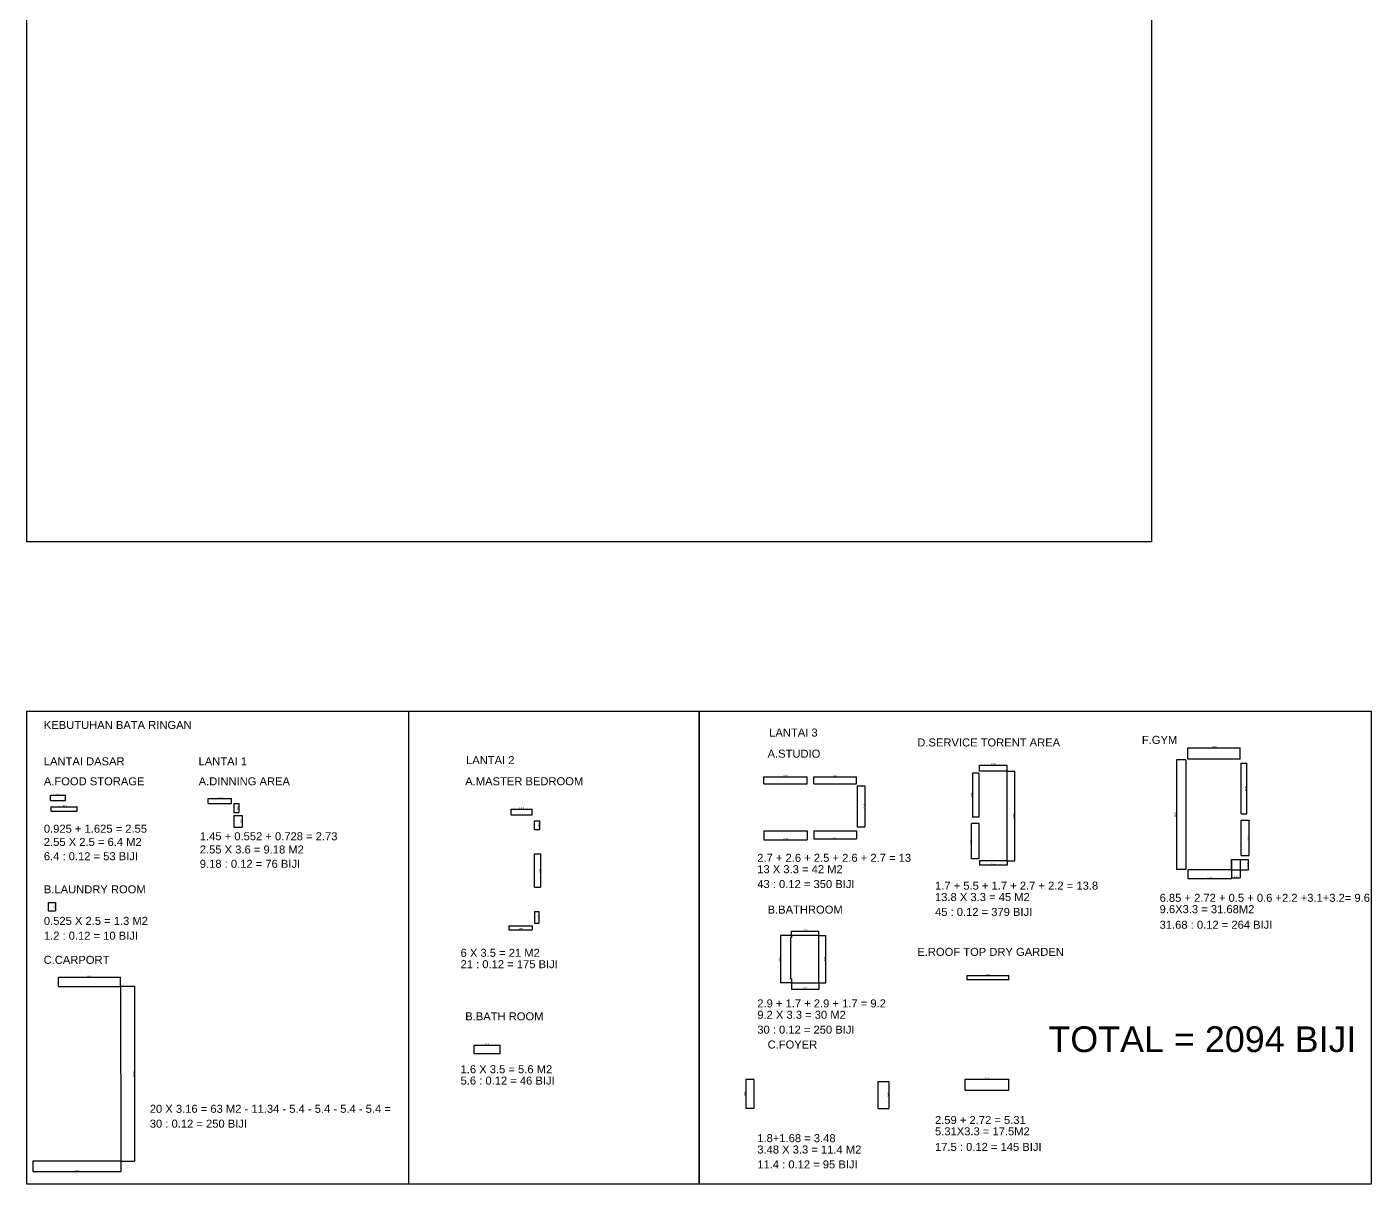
# Model space of a CAD drawing. Header units: millimetres. Extents: x -9564 to 494436, y -140371 to 4257.
# Drawn here: x -9564 to 74436, y -140371 to -68057 of the extents above; entities that cross this region are included whole.
import ezdxf

# ---------------------------------------------------------------- set-up
doc = ezdxf.new("R2010")
doc.units = ezdxf.units.MM
doc.header["$MEASUREMENT"] = 0
doc.layers.get('DEFPOINTS').update_dxf_attribs({"lineweight": 18})
doc.styles.get("Standard").update_dxf_attribs({"font": 'arial.ttf'})
doc.dimstyles.new('Copy of 1000', dxfattribs={"dimtxt": 100, "dimasz": 1, "dimexe": 1.8, "dimexo": 0.0625, "dimgap": 0.5, "dimtad": 1, "dimdec": 0, "dimzin": 0, "dimdsep": 46, "dimtxsty": 'Standard', "dimblk": 'DOT', "dimcen": 0.09, "dimclrd": 1, "dimclre": 1, "dimclrt": 256, "dimadec": 0, "dimazin": 0, "dimtfac": 1, "dimtdec": 0, "dimtix": 1, "dimtmove": 0, "dimatfit": 3, "dimfxl": 1, "dimtolj": 1, "dimtzin": 0, "dimarcsym": 0})

# ---------------------------------------------------------------- blocks, each defined once
blk = doc.blocks.new('_DOT')
at = {"color": 0, "linetype": 'ByBlock'}
blk.add_line((-0.5, 0), (-1, 0), dxfattribs=at)
at = {"color": 0, "linetype": 'ByBlock', "const_width": 0.5}
blk.add_lwpolyline([(-0.25, 0, 1), (0.25, 0, 1)], format="xyb", close=True, dxfattribs=at)
blk = doc.blocks.new('*D972')
at = {"color": 1, "lineweight": -2, "transparency": 16777216}
for p, q in [((-8084, -116408), (-8084, -116070)), ((-8083, -116072), (-7160, -116072)), ((-7159, -116408), (-7159, -116070))]:
    blk.add_line(p, q, dxfattribs=at)
at = {"layer": 'DEFPOINTS', "color": 0, "transparency": 16777216}
for p in [(-8084, -116408), (-7159, -116072), (-7159, -116408)]:
    blk.add_point(p, dxfattribs=at)
at = {"color": 1, "lineweight": -2, "transparency": 16777216, "rotation": 180}
blk.add_blockref('_DOT', (-8084, -116072), dxfattribs=at)
at = {"color": 1, "lineweight": -2, "transparency": 16777216}
blk.add_blockref('_DOT', (-7159, -116072), dxfattribs=at)
at = {"transparency": 16777216, "insert": (-7622, -116020), "char_height": 100, "attachment_point": 5}
blk.add_mtext('\\A1;925', dxfattribs=at)
blk = doc.blocks.new('*D973')
at = {"color": 1, "lineweight": -2, "transparency": 16777216}
for p, q in [((-8050, -117063), (-8050, -116783)), ((-8049, -116785), (-6426, -116785)), ((-6425, -117063), (-6425, -116783))]:
    blk.add_line(p, q, dxfattribs=at)
at = {"layer": 'DEFPOINTS', "color": 0, "transparency": 16777216}
for p in [(-8050, -117063), (-6425, -116785), (-6425, -117063)]:
    blk.add_point(p, dxfattribs=at)
at = {"color": 1, "lineweight": -2, "transparency": 16777216, "rotation": 180}
blk.add_blockref('_DOT', (-8050, -116785), dxfattribs=at)
at = {"color": 1, "lineweight": -2, "transparency": 16777216}
blk.add_blockref('_DOT', (-6425, -116785), dxfattribs=at)
at = {"transparency": 16777216, "insert": (-7237, -116734), "char_height": 100, "attachment_point": 5}
blk.add_mtext('\\A1;1625', dxfattribs=at)
blk = doc.blocks.new('*D974')
at = {"color": 1, "lineweight": -2, "transparency": 16777216}
for p, q in [((-8244, -122767), (-7776, -122767)), ((-8244, -123292), (-7776, -123292)), ((-7778, -122768), (-7778, -123291))]:
    blk.add_line(p, q, dxfattribs=at)
at = {"layer": 'DEFPOINTS', "color": 0, "transparency": 16777216}
for p in [(-8244, -122767), (-8244, -123292), (-7778, -123292)]:
    blk.add_point(p, dxfattribs=at)
at = {"color": 1, "lineweight": -2, "transparency": 16777216}
for p, rotation in [((-7778, -122767), 90), ((-7778, -123292), 270)]:
    blk.add_blockref('_DOT', p, dxfattribs=dict(at, rotation=rotation))
at = {"transparency": 16777216, "insert": (-7830, -123029), "char_height": 100, "attachment_point": 5, "rotation": 90}
blk.add_mtext('\\A1;525', dxfattribs=at)
blk = doc.blocks.new('*D975')
at = {"color": 1, "lineweight": -2, "transparency": 16777216}
for p, q in [((3367, -116592), (3679, -116592)), ((3678, -116593), (3678, -117143)), ((3367, -117144), (3679, -117144))]:
    blk.add_line(p, q, dxfattribs=at)
at = {"layer": 'DEFPOINTS', "color": 0, "transparency": 16777216}
for p in [(3367, -116592), (3367, -117144), (3678, -117144)]:
    blk.add_point(p, dxfattribs=at)
at = {"color": 1, "lineweight": -2, "transparency": 16777216}
for p, rotation in [((3678, -116592), 90), ((3678, -117144), 270)]:
    blk.add_blockref('_DOT', p, dxfattribs=dict(at, rotation=rotation))
at = {"transparency": 16777216, "insert": (3626, -116868), "char_height": 100, "attachment_point": 5, "rotation": 90}
blk.add_mtext('\\A1;552', dxfattribs=at)
blk = doc.blocks.new('*D976')
at = {"color": 1, "lineweight": -2, "transparency": 16777216}
for p, q in [((3367, -117338), (3884, -117338)), ((3882, -117339), (3882, -118066)), ((3367, -118067), (3884, -118067))]:
    blk.add_line(p, q, dxfattribs=at)
at = {"layer": 'DEFPOINTS', "color": 0, "transparency": 16777216}
for p in [(3367, -117338), (3367, -118067), (3882, -118067)]:
    blk.add_point(p, dxfattribs=at)
at = {"color": 1, "lineweight": -2, "transparency": 16777216}
for p, rotation in [((3882, -117338), 90), ((3882, -118067), 270)]:
    blk.add_blockref('_DOT', p, dxfattribs=dict(at, rotation=rotation))
at = {"transparency": 16777216, "insert": (3830, -117703), "char_height": 100, "attachment_point": 5, "rotation": 90}
blk.add_mtext('\\A1;728', dxfattribs=at)
blk = doc.blocks.new('*D977')
at = {"color": 1, "lineweight": -2, "transparency": 16777216}
for p, q in [((1767, -116580), (1767, -116278)), ((1768, -116280), (3216, -116280)), ((3217, -116580), (3217, -116278))]:
    blk.add_line(p, q, dxfattribs=at)
at = {"layer": 'DEFPOINTS', "color": 0, "transparency": 16777216}
for p in [(1767, -116580), (3217, -116280), (3217, -116580)]:
    blk.add_point(p, dxfattribs=at)
at = {"color": 1, "lineweight": -2, "transparency": 16777216, "rotation": 180}
blk.add_blockref('_DOT', (1767, -116280), dxfattribs=at)
at = {"color": 1, "lineweight": -2, "transparency": 16777216}
blk.add_blockref('_DOT', (3217, -116280), dxfattribs=at)
at = {"transparency": 16777216, "insert": (2492, -116228), "char_height": 100, "attachment_point": 5}
blk.add_mtext('\\A1;1450', dxfattribs=at)
blk = doc.blocks.new('*D978')
at = {"color": 1, "lineweight": -2, "transparency": 16777216}
for p, q in [((-7589, -128013), (-7589, -127444)), ((-7588, -127446), (-3715, -127446)), ((-3714, -128007), (-3714, -127444))]:
    blk.add_line(p, q, dxfattribs=at)
at = {"layer": 'DEFPOINTS', "color": 0, "transparency": 16777216}
for p in [(-3714, -127446), (-7589, -128014), (-3714, -128007)]:
    blk.add_point(p, dxfattribs=at)
at = {"color": 1, "lineweight": -2, "transparency": 16777216, "rotation": 180}
blk.add_blockref('_DOT', (-7589, -127446), dxfattribs=at)
at = {"color": 1, "lineweight": -2, "transparency": 16777216}
blk.add_blockref('_DOT', (-3714, -127446), dxfattribs=at)
at = {"transparency": 16777216, "insert": (-5651, -127394), "char_height": 100, "attachment_point": 5}
blk.add_mtext('\\A1;3875', dxfattribs=at)
blk = doc.blocks.new('*D979')
at = {"color": 1, "lineweight": -2, "transparency": 16777216}
for p, q in [((-3714, -128007), (-2835, -128007)), ((-2836, -128008), (-2836, -138941)), ((-3710, -138942), (-2835, -138942))]:
    blk.add_line(p, q, dxfattribs=at)
at = {"layer": 'DEFPOINTS', "color": 0, "transparency": 16777216}
for p in [(-3714, -128007), (-3710, -138942), (-2836, -138942)]:
    blk.add_point(p, dxfattribs=at)
at = {"color": 1, "lineweight": -2, "transparency": 16777216}
for p, rotation in [((-2836, -128007), 90), ((-2836, -138942), 270)]:
    blk.add_blockref('_DOT', p, dxfattribs=dict(at, rotation=rotation))
at = {"transparency": 16777216, "insert": (-2888, -133475), "char_height": 100, "attachment_point": 5, "rotation": 90}
blk.add_mtext('\\A1;10934', dxfattribs=at)
blk = doc.blocks.new('*D980')
at = {"color": 1, "lineweight": -2, "transparency": 16777216}
for p, q in [((-9189, -138944), (-9189, -139593)), ((-3696, -138942), (-3696, -139593)), ((-9188, -139591), (-3697, -139591))]:
    blk.add_line(p, q, dxfattribs=at)
at = {"layer": 'DEFPOINTS', "color": 0, "transparency": 16777216}
for p in [(-9189, -138944), (-3696, -138942), (-3696, -139591)]:
    blk.add_point(p, dxfattribs=at)
at = {"color": 1, "lineweight": -2, "transparency": 16777216, "rotation": 180}
blk.add_blockref('_DOT', (-9189, -139591), dxfattribs=at)
at = {"color": 1, "lineweight": -2, "transparency": 16777216}
blk.add_blockref('_DOT', (-3696, -139591), dxfattribs=at)
at = {"transparency": 16777216, "insert": (-6442, -139540), "char_height": 100, "attachment_point": 5}
blk.add_mtext('\\A1;5492', dxfattribs=at)
blk = doc.blocks.new('*D982')
at = {"color": 1, "lineweight": -2, "transparency": 16777216}
for p, q in [((20704, -117311), (20704, -116938)), ((20705, -116940), (22003, -116940)), ((22004, -117311), (22004, -116938))]:
    blk.add_line(p, q, dxfattribs=at)
at = {"layer": 'DEFPOINTS', "color": 0, "transparency": 16777216}
for p in [(20704, -117311), (22004, -116940), (22004, -117311)]:
    blk.add_point(p, dxfattribs=at)
at = {"color": 1, "lineweight": -2, "transparency": 16777216, "rotation": 180}
blk.add_blockref('_DOT', (20704, -116940), dxfattribs=at)
at = {"color": 1, "lineweight": -2, "transparency": 16777216}
blk.add_blockref('_DOT', (22004, -116940), dxfattribs=at)
at = {"transparency": 16777216, "insert": (21354, -116888), "char_height": 100, "attachment_point": 5}
blk.add_mtext('\\A1;1300', dxfattribs=at)
blk = doc.blocks.new('*D983')
at = {"color": 1, "lineweight": -2, "transparency": 16777216}
for p, q in [((22154, -117661), (22481, -117661)), ((22154, -118214), (22481, -118214)), ((22479, -117662), (22479, -118213))]:
    blk.add_line(p, q, dxfattribs=at)
at = {"layer": 'DEFPOINTS', "color": 0, "transparency": 16777216}
for p in [(22154, -117661), (22154, -118214), (22479, -118214)]:
    blk.add_point(p, dxfattribs=at)
at = {"color": 1, "lineweight": -2, "transparency": 16777216}
for p, rotation in [((22479, -117661), 90), ((22479, -118214), 270)]:
    blk.add_blockref('_DOT', p, dxfattribs=dict(at, rotation=rotation))
at = {"transparency": 16777216, "insert": (22428, -117937), "char_height": 100, "attachment_point": 5, "rotation": 90}
blk.add_mtext('\\A1;552', dxfattribs=at)
blk = doc.blocks.new('*D984')
at = {"color": 1, "lineweight": -2, "transparency": 16777216}
for p, q in [((22154, -119727), (22532, -119727)), ((22530, -119728), (22530, -121819)), ((22154, -121820), (22532, -121820))]:
    blk.add_line(p, q, dxfattribs=at)
at = {"layer": 'DEFPOINTS', "color": 0, "transparency": 16777216}
for p in [(22154, -119727), (22154, -121820), (22530, -121820)]:
    blk.add_point(p, dxfattribs=at)
at = {"color": 1, "lineweight": -2, "transparency": 16777216}
for p, rotation in [((22530, -119727), 90), ((22530, -121820), 270)]:
    blk.add_blockref('_DOT', p, dxfattribs=dict(at, rotation=rotation))
at = {"transparency": 16777216, "insert": (22479, -120774), "char_height": 100, "attachment_point": 5, "rotation": 90}
blk.add_mtext('\\A1;2092', dxfattribs=at)
blk = doc.blocks.new('*D985')
at = {"color": 1, "lineweight": -2, "transparency": 16777216}
for p, q in [((22154, -123334), (22430, -123334)), ((22428, -123335), (22428, -124060)), ((22154, -124061), (22430, -124061))]:
    blk.add_line(p, q, dxfattribs=at)
at = {"layer": 'DEFPOINTS', "color": 0, "transparency": 16777216}
for p in [(22154, -123334), (22154, -124061), (22428, -124061)]:
    blk.add_point(p, dxfattribs=at)
at = {"color": 1, "lineweight": -2, "transparency": 16777216}
for p, rotation in [((22428, -123334), 90), ((22428, -124061), 270)]:
    blk.add_blockref('_DOT', p, dxfattribs=dict(at, rotation=rotation))
at = {"transparency": 16777216, "insert": (22376, -123697), "char_height": 100, "attachment_point": 5, "rotation": 90}
blk.add_mtext('\\A1;728', dxfattribs=at)
blk = doc.blocks.new('*D986')
at = {"color": 1, "lineweight": -2, "transparency": 16777216}
for p, q in [((20554, -124238), (20554, -124475)), ((22004, -124236), (22004, -124475)), ((20555, -124473), (22003, -124473))]:
    blk.add_line(p, q, dxfattribs=at)
at = {"layer": 'DEFPOINTS', "color": 0, "transparency": 16777216}
for p in [(20554, -124238), (22004, -124236), (22004, -124473)]:
    blk.add_point(p, dxfattribs=at)
at = {"color": 1, "lineweight": -2, "transparency": 16777216, "rotation": 180}
blk.add_blockref('_DOT', (20554, -124473), dxfattribs=at)
at = {"color": 1, "lineweight": -2, "transparency": 16777216}
blk.add_blockref('_DOT', (22004, -124473), dxfattribs=at)
at = {"transparency": 16777216, "insert": (21279, -124422), "char_height": 100, "attachment_point": 5}
blk.add_mtext('\\A1;1450', dxfattribs=at)
blk = doc.blocks.new('*D987')
at = {"color": 1, "lineweight": -2, "transparency": 16777216}
for p, q in [((18392, -132214), (18392, -131694)), ((18393, -131696), (20016, -131696)), ((20017, -132214), (20017, -131694))]:
    blk.add_line(p, q, dxfattribs=at)
at = {"layer": 'DEFPOINTS', "color": 0, "transparency": 16777216}
for p in [(20017, -131696), (18392, -132214), (20017, -132214)]:
    blk.add_point(p, dxfattribs=at)
at = {"color": 1, "lineweight": -2, "transparency": 16777216, "rotation": 180}
blk.add_blockref('_DOT', (18392, -131696), dxfattribs=at)
at = {"color": 1, "lineweight": -2, "transparency": 16777216}
blk.add_blockref('_DOT', (20017, -131696), dxfattribs=at)
at = {"transparency": 16777216, "insert": (19205, -131645), "char_height": 100, "attachment_point": 5}
blk.add_mtext('\\A1;1625', dxfattribs=at)
blk = doc.blocks.new('*D988')
at = {"color": 1, "lineweight": -2, "transparency": 16777216}
for p, q in [((36484, -115358), (36484, -114915)), ((36485, -114917), (39203, -114917)), ((39204, -115358), (39204, -114915))]:
    blk.add_line(p, q, dxfattribs=at)
at = {"layer": 'DEFPOINTS', "color": 0, "transparency": 16777216}
for p in [(39204, -114917), (36484, -115358), (39204, -115358)]:
    blk.add_point(p, dxfattribs=at)
at = {"color": 1, "lineweight": -2, "transparency": 16777216, "rotation": 180}
blk.add_blockref('_DOT', (36484, -114917), dxfattribs=at)
at = {"color": 1, "lineweight": -2, "transparency": 16777216}
blk.add_blockref('_DOT', (39204, -114917), dxfattribs=at)
at = {"transparency": 16777216, "insert": (37844, -114866), "char_height": 100, "attachment_point": 5}
blk.add_mtext('\\A1;2720', dxfattribs=at)
blk = doc.blocks.new('*D989')
at = {"color": 1, "lineweight": -2, "transparency": 16777216}
for p, q in [((39604, -115358), (39604, -114929)), ((39605, -114930), (42278, -114930)), ((42279, -115358), (42279, -114929))]:
    blk.add_line(p, q, dxfattribs=at)
at = {"layer": 'DEFPOINTS', "color": 0, "transparency": 16777216}
for p in [(42279, -114930), (39604, -115358), (42279, -115358)]:
    blk.add_point(p, dxfattribs=at)
at = {"color": 1, "lineweight": -2, "transparency": 16777216, "rotation": 180}
blk.add_blockref('_DOT', (39604, -114930), dxfattribs=at)
at = {"color": 1, "lineweight": -2, "transparency": 16777216}
blk.add_blockref('_DOT', (42279, -114930), dxfattribs=at)
at = {"transparency": 16777216, "insert": (40942, -114879), "char_height": 100, "attachment_point": 5}
blk.add_mtext('\\A1;2675', dxfattribs=at)
blk = doc.blocks.new('*D990')
at = {"color": 1, "lineweight": -2, "transparency": 16777216}
for p, q in [((42329, -115483), (42804, -115483)), ((42802, -115484), (42802, -118052)), ((42329, -118053), (42804, -118053))]:
    blk.add_line(p, q, dxfattribs=at)
at = {"layer": 'DEFPOINTS', "color": 0, "transparency": 16777216}
for p in [(42329, -115483), (42329, -118053), (42802, -118053)]:
    blk.add_point(p, dxfattribs=at)
at = {"color": 1, "lineweight": -2, "transparency": 16777216}
for p, rotation in [((42802, -115483), 90), ((42802, -118053), 270)]:
    blk.add_blockref('_DOT', p, dxfattribs=dict(at, rotation=rotation))
at = {"transparency": 16777216, "insert": (42751, -116768), "char_height": 100, "attachment_point": 5, "rotation": 90}
blk.add_mtext('\\A1;2570', dxfattribs=at)
blk = doc.blocks.new('*D991')
at = {"color": 1, "lineweight": -2, "transparency": 16777216}
for p, q in [((39604, -118303), (39604, -118802)), ((42279, -118303), (42279, -118802)), ((39605, -118800), (42278, -118800))]:
    blk.add_line(p, q, dxfattribs=at)
at = {"layer": 'DEFPOINTS', "color": 0, "transparency": 16777216}
for p in [(39604, -118303), (42279, -118303), (42279, -118800)]:
    blk.add_point(p, dxfattribs=at)
at = {"color": 1, "lineweight": -2, "transparency": 16777216, "rotation": 180}
blk.add_blockref('_DOT', (39604, -118800), dxfattribs=at)
at = {"color": 1, "lineweight": -2, "transparency": 16777216}
blk.add_blockref('_DOT', (42279, -118800), dxfattribs=at)
at = {"transparency": 16777216, "insert": (40942, -118749), "char_height": 100, "attachment_point": 5}
blk.add_mtext('\\A1;2675', dxfattribs=at)
blk = doc.blocks.new('*D992')
at = {"color": 1, "lineweight": -2, "transparency": 16777216}
for p, q in [((36484, -118303), (36484, -118855)), ((39204, -118303), (39204, -118855)), ((36485, -118853), (39203, -118853))]:
    blk.add_line(p, q, dxfattribs=at)
at = {"layer": 'DEFPOINTS', "color": 0, "transparency": 16777216}
for p in [(36484, -118303), (39204, -118303), (39204, -118853)]:
    blk.add_point(p, dxfattribs=at)
at = {"color": 1, "lineweight": -2, "transparency": 16777216, "rotation": 180}
blk.add_blockref('_DOT', (36484, -118853), dxfattribs=at)
at = {"color": 1, "lineweight": -2, "transparency": 16777216}
blk.add_blockref('_DOT', (39204, -118853), dxfattribs=at)
at = {"transparency": 16777216, "insert": (37844, -118802), "char_height": 100, "attachment_point": 5}
blk.add_mtext('\\A1;2720', dxfattribs=at)
blk = doc.blocks.new('*D993')
at = {"color": 1, "lineweight": -2, "transparency": 16777216}
for p, q in [((38206, -124845), (38206, -124574)), ((39930, -124576), (38207, -124576)), ((39931, -124845), (39931, -124574))]:
    blk.add_line(p, q, dxfattribs=at)
at = {"layer": 'DEFPOINTS', "color": 0, "transparency": 16777216}
for p in [(38206, -124576), (38206, -124845), (39931, -124845)]:
    blk.add_point(p, dxfattribs=at)
at = {"color": 1, "lineweight": -2, "transparency": 16777216, "rotation": 180}
blk.add_blockref('_DOT', (38206, -124576), dxfattribs=at)
at = {"color": 1, "lineweight": -2, "transparency": 16777216}
blk.add_blockref('_DOT', (39931, -124576), dxfattribs=at)
at = {"transparency": 16777216, "insert": (39069, -124525), "char_height": 100, "attachment_point": 5}
blk.add_mtext('\\A1;1725', dxfattribs=at)
blk = doc.blocks.new('*D994')
at = {"color": 1, "lineweight": -2, "transparency": 16777216}
for p, q in [((38206, -124845), (37526, -124845)), ((37528, -124846), (37528, -127789)), ((38206, -127790), (37526, -127790))]:
    blk.add_line(p, q, dxfattribs=at)
at = {"layer": 'DEFPOINTS', "color": 0, "transparency": 16777216}
for p in [(38206, -124845), (37528, -127790), (38206, -127790)]:
    blk.add_point(p, dxfattribs=at)
at = {"color": 1, "lineweight": -2, "transparency": 16777216}
for p, rotation in [((37528, -124845), 90), ((37528, -127790), 270)]:
    blk.add_blockref('_DOT', p, dxfattribs=dict(at, rotation=rotation))
at = {"transparency": 16777216, "insert": (37476, -126318), "char_height": 100, "attachment_point": 5, "rotation": 90}
blk.add_mtext('\\A1;2945', dxfattribs=at)
blk = doc.blocks.new('*D995')
at = {"color": 1, "lineweight": -2, "transparency": 16777216}
for p, q in [((39931, -124845), (40356, -124845)), ((40354, -127789), (40354, -124846)), ((39931, -127790), (40356, -127790))]:
    blk.add_line(p, q, dxfattribs=at)
at = {"layer": 'DEFPOINTS', "color": 0, "transparency": 16777216}
for p in [(39931, -124845), (40354, -124845), (39931, -127790)]:
    blk.add_point(p, dxfattribs=at)
at = {"color": 1, "lineweight": -2, "transparency": 16777216}
for p, rotation in [((40354, -124845), 90), ((40354, -127790), 270)]:
    blk.add_blockref('_DOT', p, dxfattribs=dict(at, rotation=rotation))
at = {"transparency": 16777216, "insert": (40303, -126318), "char_height": 100, "attachment_point": 5, "rotation": 90}
blk.add_mtext('\\A1;2945', dxfattribs=at)
blk = doc.blocks.new('*D996')
at = {"color": 1, "lineweight": -2, "transparency": 16777216}
for p, q in [((38206, -127790), (38206, -128200)), ((38207, -128198), (39930, -128198)), ((39931, -127790), (39931, -128200))]:
    blk.add_line(p, q, dxfattribs=at)
at = {"layer": 'DEFPOINTS', "color": 0, "transparency": 16777216}
for p in [(38206, -127790), (39931, -127790), (39931, -128198)]:
    blk.add_point(p, dxfattribs=at)
at = {"color": 1, "lineweight": -2, "transparency": 16777216, "rotation": 180}
blk.add_blockref('_DOT', (38206, -128198), dxfattribs=at)
at = {"color": 1, "lineweight": -2, "transparency": 16777216}
blk.add_blockref('_DOT', (39931, -128198), dxfattribs=at)
at = {"transparency": 16777216, "insert": (39069, -128147), "char_height": 100, "attachment_point": 5}
blk.add_mtext('\\A1;1725', dxfattribs=at)
blk = doc.blocks.new('*D997')
at = {"color": 1, "lineweight": -2, "transparency": 16777216}
for p, q in [((35870, -133838), (35354, -133838)), ((35356, -133839), (35356, -135637)), ((35870, -135638), (35354, -135638))]:
    blk.add_line(p, q, dxfattribs=at)
at = {"layer": 'DEFPOINTS', "color": 0, "transparency": 16777216}
for p in [(35870, -133838), (35356, -135638), (35870, -135638)]:
    blk.add_point(p, dxfattribs=at)
at = {"color": 1, "lineweight": -2, "transparency": 16777216}
for p, rotation in [((35356, -133838), 90), ((35356, -135638), 270)]:
    blk.add_blockref('_DOT', p, dxfattribs=dict(at, rotation=rotation))
at = {"transparency": 16777216, "insert": (35304, -134738), "char_height": 100, "attachment_point": 5, "rotation": 90}
blk.add_mtext('\\A1;1800', dxfattribs=at)
blk = doc.blocks.new('*D998')
at = {"color": 1, "lineweight": -2, "transparency": 16777216}
for p, q in [((43640, -133958), (44309, -133958)), ((44308, -133959), (44308, -135642)), ((43640, -135643), (44309, -135643))]:
    blk.add_line(p, q, dxfattribs=at)
at = {"layer": 'DEFPOINTS', "color": 0, "transparency": 16777216}
for p in [(43640, -133958), (43640, -135643), (44308, -135643)]:
    blk.add_point(p, dxfattribs=at)
at = {"color": 1, "lineweight": -2, "transparency": 16777216}
for p, rotation in [((44308, -133958), 90), ((44308, -135643), 270)]:
    blk.add_blockref('_DOT', p, dxfattribs=dict(at, rotation=rotation))
at = {"transparency": 16777216, "insert": (44256, -134801), "char_height": 100, "attachment_point": 5, "rotation": 90}
blk.add_mtext('\\A1;1685', dxfattribs=at)
blk = doc.blocks.new('*D999')
at = {"color": 1, "lineweight": -2, "transparency": 16777216}
for p, q in [((49964, -114569), (49964, -114184)), ((49965, -114186), (51688, -114186)), ((51689, -114569), (51689, -114184))]:
    blk.add_line(p, q, dxfattribs=at)
at = {"layer": 'DEFPOINTS', "color": 0, "transparency": 16777216}
for p in [(51689, -114186), (49964, -114569), (51689, -114569)]:
    blk.add_point(p, dxfattribs=at)
at = {"color": 1, "lineweight": -2, "transparency": 16777216, "rotation": 180}
blk.add_blockref('_DOT', (49964, -114186), dxfattribs=at)
at = {"color": 1, "lineweight": -2, "transparency": 16777216}
blk.add_blockref('_DOT', (51689, -114186), dxfattribs=at)
at = {"transparency": 16777216, "insert": (50827, -114135), "char_height": 100, "attachment_point": 5}
blk.add_mtext('\\A1;1725', dxfattribs=at)
blk = doc.blocks.new('*D1000')
at = {"color": 1, "lineweight": -2, "transparency": 16777216}
for p, q in [((51689, -114569), (52163, -114569)), ((52161, -114570), (52161, -120163)), ((51689, -120164), (52163, -120164))]:
    blk.add_line(p, q, dxfattribs=at)
at = {"layer": 'DEFPOINTS', "color": 0, "transparency": 16777216}
for p in [(51689, -114569), (51689, -120164), (52161, -120164)]:
    blk.add_point(p, dxfattribs=at)
at = {"color": 1, "lineweight": -2, "transparency": 16777216}
for p, rotation in [((52161, -114569), 90), ((52161, -120164), 270)]:
    blk.add_blockref('_DOT', p, dxfattribs=dict(at, rotation=rotation))
at = {"transparency": 16777216, "insert": (52109, -117367), "char_height": 100, "attachment_point": 5, "rotation": 90}
blk.add_mtext('\\A1;5595', dxfattribs=at)
blk = doc.blocks.new('*D1001')
at = {"color": 1, "lineweight": -2, "transparency": 16777216}
for p, q in [((49964, -120164), (49964, -120442)), ((51688, -120441), (49965, -120441)), ((51689, -120164), (51689, -120442))]:
    blk.add_line(p, q, dxfattribs=at)
at = {"layer": 'DEFPOINTS', "color": 0, "transparency": 16777216}
for p in [(49964, -120164), (49964, -120441), (51689, -120164)]:
    blk.add_point(p, dxfattribs=at)
at = {"color": 1, "lineweight": -2, "transparency": 16777216, "rotation": 180}
blk.add_blockref('_DOT', (49964, -120441), dxfattribs=at)
at = {"color": 1, "lineweight": -2, "transparency": 16777216}
blk.add_blockref('_DOT', (51689, -120441), dxfattribs=at)
at = {"transparency": 16777216, "insert": (50827, -120389), "char_height": 100, "attachment_point": 5}
blk.add_mtext('\\A1;1725', dxfattribs=at)
blk = doc.blocks.new('*D1002')
at = {"color": 1, "lineweight": -2, "transparency": 16777216}
for p, q in [((49914, -117844), (49463, -117844)), ((49464, -120043), (49464, -117845)), ((49914, -120044), (49463, -120044))]:
    blk.add_line(p, q, dxfattribs=at)
at = {"layer": 'DEFPOINTS', "color": 0, "transparency": 16777216}
for p in [(49464, -117844), (49914, -117844), (49914, -120044)]:
    blk.add_point(p, dxfattribs=at)
at = {"color": 1, "lineweight": -2, "transparency": 16777216}
for p, rotation in [((49464, -117844), 90), ((49464, -120044), 270)]:
    blk.add_blockref('_DOT', p, dxfattribs=dict(at, rotation=rotation))
at = {"transparency": 16777216, "insert": (49413, -118944), "char_height": 100, "attachment_point": 5, "rotation": 90}
blk.add_mtext('\\A1;2200', dxfattribs=at)
blk = doc.blocks.new('*D1003')
at = {"color": 1, "lineweight": -2, "transparency": 16777216}
for p, q in [((49914, -114694), (49536, -114694)), ((49538, -117443), (49538, -114695)), ((49914, -117444), (49536, -117444))]:
    blk.add_line(p, q, dxfattribs=at)
at = {"layer": 'DEFPOINTS', "color": 0, "transparency": 16777216}
for p in [(49538, -114694), (49914, -114694), (49914, -117444)]:
    blk.add_point(p, dxfattribs=at)
at = {"color": 1, "lineweight": -2, "transparency": 16777216}
for p, rotation in [((49538, -114694), 90), ((49538, -117444), 270)]:
    blk.add_blockref('_DOT', p, dxfattribs=dict(at, rotation=rotation))
at = {"transparency": 16777216, "insert": (49486, -116069), "char_height": 100, "attachment_point": 5, "rotation": 90}
blk.add_mtext('\\A1;2750', dxfattribs=at)
blk = doc.blocks.new('*D1004')
at = {"color": 1, "lineweight": -2, "transparency": 16777216}
for p, q in [((49198, -127611), (49198, -127333)), ((49199, -127334), (51792, -127334)), ((51793, -127611), (51793, -127333))]:
    blk.add_line(p, q, dxfattribs=at)
at = {"layer": 'DEFPOINTS', "color": 0, "transparency": 16777216}
for p in [(49198, -127612), (51793, -127334), (51793, -127612)]:
    blk.add_point(p, dxfattribs=at)
at = {"color": 1, "lineweight": -2, "transparency": 16777216, "rotation": 180}
blk.add_blockref('_DOT', (49198, -127334), dxfattribs=at)
at = {"color": 1, "lineweight": -2, "transparency": 16777216}
blk.add_blockref('_DOT', (51793, -127334), dxfattribs=at)
at = {"transparency": 16777216, "insert": (50495, -127283), "char_height": 100, "attachment_point": 5}
blk.add_mtext('\\A1;2595', dxfattribs=at)
blk = doc.blocks.new('*D1005')
at = {"color": 1, "lineweight": -2, "transparency": 16777216}
for p, q in [((49078, -134531), (49078, -133812)), ((49079, -133814), (51797, -133814)), ((51798, -134531), (51798, -133812))]:
    blk.add_line(p, q, dxfattribs=at)
at = {"layer": 'DEFPOINTS', "color": 0, "transparency": 16777216}
for p in [(51798, -133814), (49078, -134532), (51798, -134532)]:
    blk.add_point(p, dxfattribs=at)
at = {"color": 1, "lineweight": -2, "transparency": 16777216, "rotation": 180}
blk.add_blockref('_DOT', (49078, -133814), dxfattribs=at)
at = {"color": 1, "lineweight": -2, "transparency": 16777216}
blk.add_blockref('_DOT', (51798, -133814), dxfattribs=at)
at = {"transparency": 16777216, "insert": (50438, -133762), "char_height": 100, "attachment_point": 5}
blk.add_mtext('\\A1;2720', dxfattribs=at)
blk = doc.blocks.new('*D1006')
at = {"color": 1, "lineweight": -2, "transparency": 16777216}
for p, q in [((62976, -113818), (62976, -113102)), ((62977, -113104), (66255, -113104)), ((66256, -113818), (66256, -113102))]:
    blk.add_line(p, q, dxfattribs=at)
at = {"layer": 'DEFPOINTS', "color": 0, "transparency": 16777216}
for p in [(66256, -113104), (62976, -113818), (66256, -113818)]:
    blk.add_point(p, dxfattribs=at)
at = {"color": 1, "lineweight": -2, "transparency": 16777216, "rotation": 180}
blk.add_blockref('_DOT', (62976, -113104), dxfattribs=at)
at = {"color": 1, "lineweight": -2, "transparency": 16777216}
blk.add_blockref('_DOT', (66256, -113104), dxfattribs=at)
at = {"transparency": 16777216, "insert": (64616, -113053), "char_height": 100, "attachment_point": 5}
blk.add_mtext('\\A1;3280', dxfattribs=at)
blk = doc.blocks.new('*D1007')
at = {"color": 1, "lineweight": -2, "transparency": 16777216}
for p, q in [((62856, -113868), (62268, -113868)), ((62270, -113869), (62270, -120717)), ((62856, -120718), (62268, -120718))]:
    blk.add_line(p, q, dxfattribs=at)
at = {"layer": 'DEFPOINTS', "color": 0, "transparency": 16777216}
for p in [(62856, -113868), (62270, -120718), (62856, -120718)]:
    blk.add_point(p, dxfattribs=at)
at = {"color": 1, "lineweight": -2, "transparency": 16777216}
for p, rotation in [((62270, -113868), 90), ((62270, -120718), 270)]:
    blk.add_blockref('_DOT', p, dxfattribs=dict(at, rotation=rotation))
at = {"transparency": 16777216, "insert": (62219, -117293), "char_height": 100, "attachment_point": 5, "rotation": 90}
blk.add_mtext('\\A1;6850', dxfattribs=at)
blk = doc.blocks.new('*D1008')
at = {"color": 1, "lineweight": -2, "transparency": 16777216}
for p, q in [((62981, -120738), (62981, -121274)), ((65706, -120738), (65706, -121274)), ((62982, -121273), (65705, -121273))]:
    blk.add_line(p, q, dxfattribs=at)
at = {"layer": 'DEFPOINTS', "color": 0, "transparency": 16777216}
for p in [(62981, -120738), (65706, -120738), (65706, -121273)]:
    blk.add_point(p, dxfattribs=at)
at = {"color": 1, "lineweight": -2, "transparency": 16777216, "rotation": 180}
blk.add_blockref('_DOT', (62981, -121273), dxfattribs=at)
at = {"color": 1, "lineweight": -2, "transparency": 16777216}
blk.add_blockref('_DOT', (65706, -121273), dxfattribs=at)
at = {"transparency": 16777216, "insert": (64344, -121221), "char_height": 100, "attachment_point": 5}
blk.add_mtext('\\A1;2725', dxfattribs=at)
blk = doc.blocks.new('*D1009')
at = {"color": 1, "lineweight": -2, "transparency": 16777216}
for p, q in [((65706, -120088), (66781, -120088)), ((66779, -120737), (66779, -120089)), ((65706, -120738), (66781, -120738))]:
    blk.add_line(p, q, dxfattribs=at)
at = {"layer": 'DEFPOINTS', "color": 0, "transparency": 16777216}
for p in [(65706, -120088), (66779, -120088), (65706, -120738)]:
    blk.add_point(p, dxfattribs=at)
at = {"color": 1, "lineweight": -2, "transparency": 16777216}
for p, rotation in [((66779, -120088), 90), ((66779, -120738), 270)]:
    blk.add_blockref('_DOT', p, dxfattribs=dict(at, rotation=rotation))
at = {"transparency": 16777216, "insert": (66728, -120413), "char_height": 100, "attachment_point": 5, "rotation": 90}
blk.add_mtext('\\A1;650', dxfattribs=at)
blk = doc.blocks.new('*D1010')
at = {"color": 1, "lineweight": -2, "transparency": 16777216}
for p, q in [((65706, -120088), (65706, -121233)), ((66244, -120088), (66244, -121233)), ((65707, -121231), (66243, -121231))]:
    blk.add_line(p, q, dxfattribs=at)
at = {"layer": 'DEFPOINTS', "color": 0, "transparency": 16777216}
for p in [(65706, -120088), (66244, -120088), (66244, -121231)]:
    blk.add_point(p, dxfattribs=at)
at = {"color": 1, "lineweight": -2, "transparency": 16777216, "rotation": 180}
blk.add_blockref('_DOT', (65706, -121231), dxfattribs=at)
at = {"color": 1, "lineweight": -2, "transparency": 16777216}
blk.add_blockref('_DOT', (66244, -121231), dxfattribs=at)
at = {"transparency": 16777216, "insert": (65975, -121179), "char_height": 100, "attachment_point": 5}
blk.add_mtext('\\A1;538', dxfattribs=at)
blk = doc.blocks.new('*D1011')
at = {"color": 1, "lineweight": -2, "transparency": 16777216}
for p, q in [((66306, -117638), (66823, -117638)), ((66821, -119837), (66821, -117639)), ((66306, -119838), (66823, -119838))]:
    blk.add_line(p, q, dxfattribs=at)
at = {"layer": 'DEFPOINTS', "color": 0, "transparency": 16777216}
for p in [(66306, -117638), (66821, -117638), (66306, -119838)]:
    blk.add_point(p, dxfattribs=at)
at = {"color": 1, "lineweight": -2, "transparency": 16777216}
for p, rotation in [((66821, -117638), 90), ((66821, -119838), 270)]:
    blk.add_blockref('_DOT', p, dxfattribs=dict(at, rotation=rotation))
at = {"transparency": 16777216, "insert": (66769, -118738), "char_height": 100, "attachment_point": 5, "rotation": 90}
blk.add_mtext('\\A1;2200', dxfattribs=at)
blk = doc.blocks.new('*D1012')
at = {"color": 1, "lineweight": -2, "transparency": 16777216}
for p, q in [((66306, -114068), (66668, -114068)), ((66666, -117237), (66666, -114069)), ((66306, -117238), (66668, -117238))]:
    blk.add_line(p, q, dxfattribs=at)
at = {"layer": 'DEFPOINTS', "color": 0, "transparency": 16777216}
for p in [(66306, -114068), (66666, -114068), (66306, -117238)]:
    blk.add_point(p, dxfattribs=at)
at = {"color": 1, "lineweight": -2, "transparency": 16777216}
for p, rotation in [((66666, -114068), 90), ((66666, -117238), 270)]:
    blk.add_blockref('_DOT', p, dxfattribs=dict(at, rotation=rotation))
at = {"transparency": 16777216, "insert": (66614, -115653), "char_height": 100, "attachment_point": 5, "rotation": 90}
blk.add_mtext('\\A1;3170', dxfattribs=at)

msp = doc.modelspace()

# ---------------------------------------------------------------- linework, layer by layer
for points in [[(-9563.9389, -41250.337), (60707.7408, -41250.337), (60707.7408, -100230.9417), (-9563.9389, -100230.9417)], [(-9563.9389, -110825.6708), (32436.0532, -110825.6708), (32436.0532, -140371.2561), (-9563.9389, -140371.2561)], [(32436.0532, -110825.6708), (74436.0453, -110825.6708), (74436.0453, -140371.2561), (32436.0532, -140371.2561)]]:
    msp.add_lwpolyline(points, close=True)
for points in [[(14288.0364, -110825.6708), (14288.0364, -140371.2561)], [(62856.173, -113867.8385), (62856.173, -120717.8373)], [(66256.1722, -113817.8385), (62976.1729, -113817.8384)], [(66306.1721, -117237.838), (66306.1721, -114067.8386)], [(49914.1985, -114694.1064), (49914.1915, -117444.1059)], [(51689.1985, -120164.1057), (51689.1985, -114569.1069), (49964.1985, -114569.1069)], [(36484.2047, -115357.8314), (39204.206, -115357.8314)], [(39604.2059, -115357.8314), (42279.2054, -115357.8314)], [(42329.2054, -115482.8314), (42329.2054, -118052.8308)], [(-8084.2754, -116408.0022), (-7159.2756, -116408.0022)], [(1767.2588, -116580.1414), (3217.2585, -116580.1414)], [(3367.2585, -116591.7275), (3367.2585, -117144.2273)], [(-8049.9198, -117062.9281), (-6424.9183, -117062.9281)], [(3367.2585, -117338.4734), (3367.2585, -118066.8471)], [(22004.3233, -117311.2164), (20704.3237, -117311.2164)], [(22154.3237, -118213.7161), (22154.3237, -117661.2163)], [(36484.2051, -118302.8309), (39204.206, -118302.8308)], [(39604.2059, -118302.8308), (42279.2043, -118302.8308)], [(49914.1688, -117844.1058), (49914.1849, -120044.1054)], [(66306.1721, -119837.8378), (66306.1721, -117637.8379)], [(22154.3236, -121819.952), (22154.3237, -119727.4792)], [(65706.1722, -120737.8374), (65706.1722, -120087.8374), (66256.1721, -120087.8374)], [(51689.1985, -120164.1057), (49964.1985, -120164.1057)], [(65706.1722, -120737.8373), (62981.1727, -120737.8374)], [(-8244.0509, -122766.8606), (-8244.0509, -123291.8605)], [(22154.3233, -123333.7142), (22154.3233, -124061.2151)], [(20554.3237, -124237.8151), (22004.3233, -124236.2151)], [(38206.3177, -127790.156), (39931.2873, -127790.156), (39931.2873, -124845.1566), (38206.3177, -124845.1566), (38206.3177, -124965.1564), (38156.3041, -124965.1564)], [(38156.3041, -124965.1564), (38156.3041, -127540.1562), (38206.3177, -127540.1562), (38206.3177, -127790.156)], [(51792.5374, -127611.503), (49197.5362, -127611.503)], [(-7588.5814, -128013.5585), (-3713.582, -128013.5585), (-3696.0854, -138941.6625), (-9188.581, -138943.5564)], [(18392.0899, -132214.0437), (20017.1576, -132214.0437)], [(35870.0172, -133838.2866), (35870.0172, -135638.2863)], [(43640.0013, -135643.2866), (43640.0013, -133958.2868)], [(51797.5372, -134531.5019), (49077.5661, -134531.5019)]]:
    msp.add_lwpolyline(points)

# ---------------------------------------------------------------- texts
for s, height, p in [('KEBUTUHAN BATA RINGAN', 500, (-8503.6407, -111930.0498)), ('LANTAI 3', 500, (36823.1124, -112404.9496)), ('D.SERVICE TORENT AREA', 500, (46077.1037, -113022.2052)), ('F.GYM', 500, (60112.5908, -112861.2383)), ('A.STUDIO ', 500, (36722.0198, -113724.4513)), ('LANTAI DASAR', 500, (-8503.6407, -114201.9061)), ('LANTAI 1', 500, (1164.64, -114201.9061)), ('LANTAI 2', 500, (17877.967, -114126.96)), ('A.FOOD STORAGE', 500, (-8503.6407, -115450.2525)), ('A.DINNING AREA', 500, (1170.752, -115450.2525)), ('A.MASTER BEDROOM', 500, (17828.697, -115446.4618)), ('0.925 + 1.625 = 2.55', 500, (-8503.6407, -118412.6048)), ('1.45 + 0.552 + 0.728 = 2.73', 500, (1241.2647, -118884.9241)), ('2.55 X 2.5 = 6.4 M2', 500, (-8503.6407, -119238.7338)), ('2.55 X 3.6 = 9.18 M2', 500, (1241.2647, -119711.0531)), ('6.4 : 0.12 = 53 BIJI', 500, (-8503.6407, -120132.6898)), ('9.18 : 0.12 = 76 BIJI', 500, (1241.2647, -120605.0091)), ('2.7 + 2.6 + 2.5 + 2.6 + 2.7 = 13 ', 500, (36077.8553, -120231.6764)), ('13 X 3.3 = 42 M2 ', 500, (36077.8553, -120941.2899)), ('B.LAUNDRY ROOM', 500, (-8503.6407, -122200.3566)), ('43 : 0.12 = 350 BIJI', 500, (36077.8553, -121871.0196)), ('1.7 + 5.5 + 1.7 + 2.7 + 2.2 = 13.8', 500, (47183.6344, -121972.7398)), ('13.8 X 3.3 = 45 M2 ', 500, (47183.6344, -122682.3532)), ('6.85 + 2.72 + 0.5 + 0.6 +2.2 +3.1+3.2= 9.6', 500, (61219.1215, -122730.6034)), ('B.BATHROOM', 500, (36722.0198, -123466.8099)), ('45 : 0.12 = 379 BIJI', 500, (47183.6344, -123612.0829)), ('9.6X3.3 = 31.68M2 ', 500, (61219.1215, -123440.2168)), ('0.525 X 2.5 = 1.3 M2', 500, (-8503.6407, -124170.2839)), ('31.68 : 0.12 = 264 BIJI', 500, (61219.1215, -124413.1214)), ('1.2 : 0.12 = 10 BIJI', 500, (-8503.6407, -125099.2425)), ('6 X 3.5 = 21 M2', 500, (17536.5896, -126167.8362)), ('E.ROOF TOP DRY GARDEN', 500, (46077.1037, -126109.204)), ('C.CARPORT', 500, (-8518.2958, -126606.65)), ('21 : 0.12 = 175 BIJI', 500, (17536.5896, -126877.4496)), ('2.9 + 1.7 + 2.9 + 1.7 = 9.2', 500, (36077.8553, -129329.1519)), ('B.BATH ROOM', 500, (17828.697, -130135.5913)), ('9.2 X 3.3 = 30 M2 ', 500, (36077.8553, -130038.7653)), ('30 : 0.12 = 250 BIJI', 500, (36077.8553, -130968.495)), ('TOTAL = 2094 BIJI ', 1604.751446, (54268.9252, -132119.3595)), ('C.FOYER', 500, (36722.0198, -131899.0322)), ('1.6 X 3.5 = 5.6 M2', 500, (17536.5896, -133442.3495)), ('5.6 : 0.12 = 46 BIJI', 500, (17536.5896, -134151.963)), ('20 X 3.16 = 63 M2 - 11.34 - 5.4 - 5.4 - 5.4 - 5.4 = ', 500, (-1883.7717, -135915.1383)), ('30 : 0.12 = 250 BIJI', 500, (-1883.7717, -136844.0969)), ('5.31X3.3 = 17.5M2 ', 500, (47183.6344, -137322.701)), ('2.59 + 2.72 = 5.31', 500, (47183.6344, -136613.0876)), ('1.8+1.68 = 3.48', 500, (36077.8553, -137749.5378)), ('3.48 X 3.3 = 11.4 M2 ', 500, (36077.8553, -138459.1512)), ('17.5 : 0.12 = 145 BIJI', 500, (47183.6344, -138295.6056)), ('11.4 : 0.12 = 95 BIJI', 500, (36077.8553, -139388.8809))]:
    msp.add_text(s, height=height).set_placement(p)

# ---------------------------------------------------------------- dimensions: what is measured, and where the dimension line sits
for base, p1, p2, picture, middle in [((66256.1722, -113104.1146), (62976.1729, -113817.8384), (66256.1722, -113817.8385), '*D1006', (64616.1725, -113052.5232)), ((51689.1985, -114186.1872), (49964.1985, -114569.1069), (51689.1985, -114569.1069), '*D999', (50826.6985, -114134.6299)), ((39204.206, -114917.1764), (36484.2047, -115357.8314), (39204.206, -115357.8314), '*D988', (37844.2054, -114865.6191)), ((42279.2054, -114930.4291), (39604.2059, -115357.8314), (42279.2054, -115357.8314), '*D989', (40941.7057, -114878.8718)), ((-7159.2756, -116071.8094), (-8084.2754, -116408.0022), (-7159.2756, -116408.0022), '*D972', (-7621.7755, -116020.2521)), ((-6424.9183, -116785.258), (-8049.9198, -117062.9281), (-6424.9183, -117062.9281), '*D973', (-7237.419, -116733.7007)), ((3217.2585, -116279.9681), (1767.2588, -116580.1414), (3217.2585, -116580.1414), '*D977', (2492.2587, -116228.4108)), ((22004.3233, -116940.076), (20704.3237, -117311.2164), (22004.3233, -117311.2164), '*D982', (21354.3235, -116888.4846)), ((39204.206, -118853.4825), (36484.2051, -118302.8309), (39204.206, -118302.8308), '*D992', (37844.2056, -118801.9252)), ((42279.2043, -118800.4676), (39604.2059, -118302.8308), (42279.2043, -118302.8308), '*D991', (40941.7051, -118748.9103)), ((66243.7345, -121230.8933), (65706.1722, -120087.8374), (66243.7345, -120087.8374), '*D1010', (65974.9533, -121179.3019)), ((49964.1985, -120440.6923), (51689.1985, -120164.1057), (49964.1985, -120164.1057), '*D1001', (50826.6985, -120389.135)), ((65706.1722, -121272.5597), (62981.1727, -120737.8374), (65706.1722, -120737.8374), '*D1008', (64343.6725, -121221.0024)), ((22004.3233, -124473.1119), (20554.3237, -124237.8151), (22004.3233, -124236.2151), '*D986', (21279.3235, -124421.5546)), ((38206.3177, -124576.1107), (39931.2873, -124845.1566), (38206.3177, -124845.1566), '*D993', (39068.8025, -124524.5534)), ((-3713.5919, -127445.5211), (-7588.5814, -128013.5585), (-3713.5919, -128007.3545), '*D978', (-5651.0866, -127393.9297)), ((51792.5374, -127334.318), (49197.5362, -127611.503), (51792.5374, -127611.503), '*D1004', (50495.0368, -127282.7607)), ((39931.2873, -128198.1737), (38206.3177, -127790.156), (39931.2873, -127790.156), '*D996', (39068.8025, -128146.6164)), ((20017.1576, -131696.1536), (18392.0899, -132214.0437), (20017.1576, -132214.0437), '*D987', (19204.6238, -131644.5963)), ((51797.5372, -133814.0243), (49077.5661, -134531.5019), (51797.5372, -134531.5019), '*D1005', (50437.5517, -133762.467)), ((-3696.0854, -139591.14), (-9188.581, -138943.5564), (-3696.0854, -138941.6625), '*D980', (-6442.3332, -139539.5827))]:
    dim = msp.add_linear_dim(base=base, p1=p1, p2=p2, dimstyle='Copy of 1000')
    dim.commit()
    dim.dimension.update_dxf_attribs({"geometry": picture, "text_midpoint": middle})
for base, p1, p2, picture, middle in [((62270.1083, -120717.8373), (62856.173, -113867.8385), (62856.173, -120717.8373), '*D1007', (62218.551, -117292.8379)), ((66665.7795, -114067.8386), (66306.1721, -117237.838), (66306.1721, -114067.8386), '*D1012', (66614.1881, -115652.8383)), ((49537.9584, -114694.1064), (49914.1915, -117444.1059), (49914.1985, -114694.1064), '*D1003', (49486.4011, -116069.1062)), ((52161.0332, -120164.1057), (51689.1985, -114569.1069), (51689.1985, -120164.1057), '*D1000', (52109.4759, -117366.6063)), ((42802.0618, -118052.8308), (42329.2054, -115482.8314), (42329.2054, -118052.8308), '*D990', (42750.5045, -116767.8311)), ((3677.5879, -117144.2273), (3367.2585, -116591.7275), (3367.2585, -117144.2273), '*D975', (3626.0306, -116867.9774)), ((3881.7757, -118066.8471), (3367.2585, -117338.4734), (3367.2585, -118066.8471), '*D976', (3830.2184, -117702.6602)), ((22479.3767, -118213.7161), (22154.3237, -117661.2163), (22154.3237, -118213.7161), '*D983', (22427.8194, -117937.4662)), ((49464.4283, -117844.1058), (49914.1849, -120044.1054), (49914.1688, -117844.1058), '*D1002', (49412.871, -118944.1056)), ((66820.8718, -117637.8379), (66306.1721, -119837.8378), (66306.1721, -117637.8379), '*D1011', (66769.3145, -118737.8378)), ((22530.0881, -121819.952), (22154.3237, -119727.4792), (22154.3236, -121819.952), '*D984', (22478.5308, -120773.7156)), ((66779.4342, -120087.8374), (65706.1722, -120737.8374), (65706.1722, -120087.8374), '*D1009', (66727.8769, -120412.8374)), ((-7778.0678, -123291.8605), (-8244.0509, -122766.8606), (-8244.0509, -123291.8605), '*D974', (-7829.6251, -123029.3606)), ((22428.0128, -124061.2151), (22154.3233, -123333.7142), (22154.3233, -124061.2151), '*D985', (22376.4555, -123697.4647)), ((37527.9365, -127790.156), (38206.3177, -124845.1566), (38206.3177, -127790.156), '*D994', (37476.3792, -126317.6563)), ((40354.4856, -124845.1566), (39931.2873, -127790.156), (39931.2873, -124845.1566), '*D995', (40302.9283, -126317.6563)), ((-2836.4373, -138941.6672), (-3713.5919, -128007.3545), (-3709.8216, -138941.6672), '*D979', (-2888.0287, -133474.5108)), ((35356.0438, -135638.2863), (35870.0172, -133838.2866), (35870.0172, -135638.2863), '*D997', (35304.4865, -134738.2865)), ((44307.5684, -135643.2866), (43640.0013, -133958.2868), (43640.0013, -135643.2866), '*D998', (44256.0111, -134800.7867))]:
    dim = msp.add_linear_dim(base=base, p1=p1, p2=p2, angle=90, dimstyle='Copy of 1000')
    dim.commit()
    dim.dimension.update_dxf_attribs({"geometry": picture, "text_midpoint": middle})

doc.saveas('drawing.dxf')
